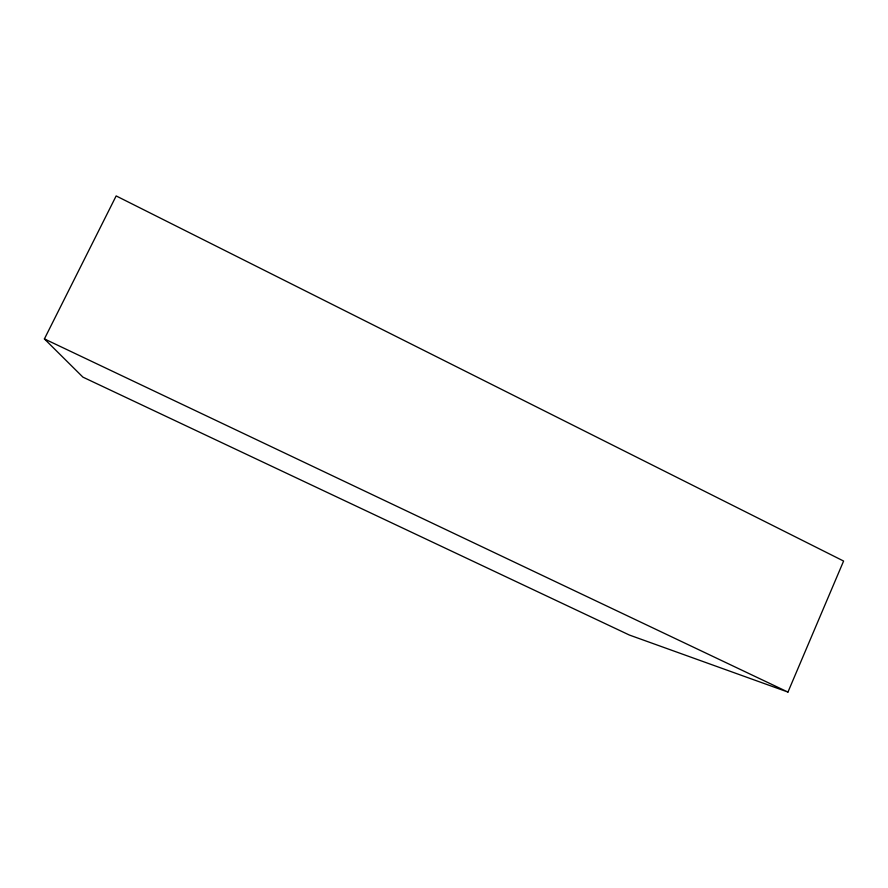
<?xml version="1.0" encoding="UTF-8"?>
<svg xmlns="http://www.w3.org/2000/svg" width="888" height="888" viewBox="0 0 888 888"><rect width="100%" height="100%" fill="white"/><g stroke="black" fill="none" stroke-linecap="round" stroke-linejoin="round"><path stroke-width="1.33" d="M787.956 692.074L843.6 561.05L116.162 195.926L44.4 338.916L82.928 377.145L629.381 635.042L787.956 692.074L44.4 338.916"/></g></svg>
